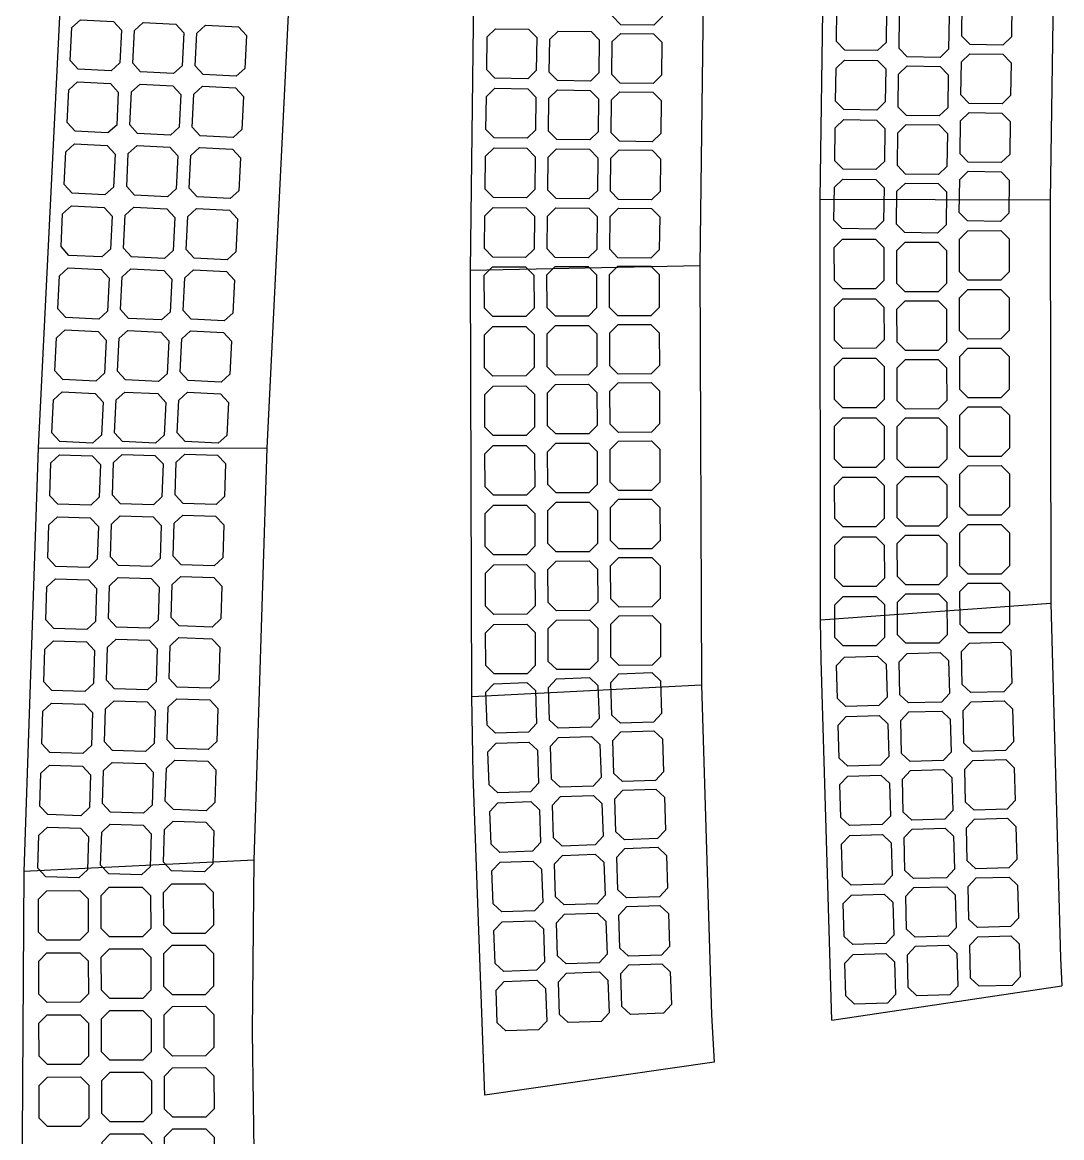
# Model space of a CAD drawing. Header units: millimetres. Extents: x 19106 to 24547, y 13072 to 17462.
# Drawn here: x 22446.1 to 22708, y 15178.7 to 15459.8 of the extents above; entities that cross this region are included whole.
import ezdxf

# ---------------------------------------------------------------- set-up
doc = ezdxf.new("R2010")
doc.units = ezdxf.units.MM
doc.header["$LTSCALE"] = 100
doc.header["$MEASUREMENT"] = 0
doc.layers.add('Default', color=7, linetype='Continuous')
doc.layers.add('PV CELL', color=1, linetype='Continuous')

msp = doc.modelspace()

# ---------------------------------------------------------------- linework, layer by layer
at = {"layer": 'Default'}
for points in [[(22647.12, 15415.23), (22648.64, 15521.81)], [(22706.59, 15517.18), (22705.1, 15415.07)], [(22558.99, 15397.32), (22560.36, 15507.33)], [(22618.14, 15505.36), (22616.81, 15398.49)], [(22455.57, 15464.6), (22450.02, 15352.53)], [(22507.78, 15352.47), (22513.16, 15461.73)], [(22647.12, 15415.23), (22705.1, 15415.07)], [(22647.12, 15415.23), (22705.1, 15415.07)], [(22647.25, 15309.21), (22647.12, 15415.23)], [(22705.1, 15415.07), (22705.24, 15313.42)], [(22558.99, 15397.32), (22616.81, 15398.49)], [(22558.99, 15397.32), (22616.81, 15398.49)], [(22559.32, 15289.87), (22558.99, 15397.32)], [(22616.81, 15398.49), (22617.2, 15292.82)], [(22450.02, 15352.53), (22446.46, 15245.81)], [(22450.02, 15352.53), (22507.78, 15352.47)], [(22450.02, 15352.53), (22507.78, 15352.47)], [(22504.48, 15248.66), (22507.78, 15352.47)], [(22647.25, 15309.21), (22705.24, 15313.42)], [(22647.25, 15309.21), (22705.24, 15313.42)], [(22705.24, 15313.42), (22707.67, 15223.96), (22708, 15216.97)], [(22650.09, 15208.36), (22647.38, 15299.13), (22647.25, 15309.21)], [(22559.32, 15289.87), (22617.2, 15292.82)], [(22559.32, 15289.87), (22617.2, 15292.82)], [(22617.2, 15292.82), (22619.78, 15209.7), (22620.42, 15197.73)], [(22562.65, 15189.43), (22559.68, 15270.13), (22559.32, 15289.87)], [(22504.48, 15248.66), (22446.46, 15245.81)], [(22504.48, 15248.66), (22446.46, 15245.81)], [(22504.87, 15151.47), (22504.06, 15205.34), (22504.48, 15248.66)], [(22446.46, 15245.81), (22446.06, 15178.8), (22446.77, 15145.92)], [(22650.09, 15208.36), (22708, 15216.97)], [(22620.42, 15197.73), (22562.65, 15189.43)]]:
    msp.add_lwpolyline(points, dxfattribs=at)
at = {"layer": 'PV CELL'}
for points in [[(22605.34, 15471.58), (22607.42, 15469.45), (22607.32, 15461.15), (22605.19, 15459.08), (22596.89, 15459.18), (22594.82, 15461.31), (22594.92, 15469.6), (22597.05, 15471.68), (22605.34, 15471.58)], [(22684.9, 15454.18), (22682.83, 15456.31), (22682.95, 15464.61), (22685.08, 15466.67), (22693.38, 15466.55), (22695.45, 15464.42), (22695.33, 15456.12), (22693.2, 15454.05), (22684.9, 15454.18)], [(22653.32, 15452.8), (22651.25, 15454.94), (22651.37, 15463.23), (22653.51, 15465.3), (22661.8, 15465.18), (22663.87, 15463.05), (22663.75, 15454.75), (22661.62, 15452.68), (22653.32, 15452.8)], [(22669.08, 15451.07), (22667.01, 15453.2), (22667.13, 15461.5), (22669.26, 15463.57), (22677.56, 15463.45), (22679.63, 15461.32), (22679.51, 15453.02), (22677.38, 15450.95), (22669.08, 15451.07)], [(22460.13, 15447.96), (22458.13, 15450.17), (22458.54, 15458.46), (22460.74, 15460.45), (22469.03, 15460.04), (22471.02, 15457.84), (22470.62, 15449.55), (22468.42, 15447.56), (22460.13, 15447.96)], [(22475.89, 15447.28), (22473.89, 15449.48), (22474.3, 15457.77), (22476.5, 15459.77), (22484.79, 15459.36), (22486.79, 15457.16), (22486.38, 15448.87), (22484.18, 15446.87), (22475.89, 15447.28)], [(22491.65, 15446.61), (22489.66, 15448.81), (22490.07, 15457.1), (22492.27, 15459.1), (22500.56, 15458.69), (22502.55, 15456.49), (22502.14, 15448.2), (22499.94, 15446.2), (22491.65, 15446.61)], [(22573.62, 15458.09), (22575.69, 15455.96), (22575.59, 15447.66), (22573.46, 15445.59), (22565.16, 15445.69), (22563.09, 15447.82), (22563.19, 15456.11), (22565.32, 15458.19), (22573.62, 15458.09)], [(22589.39, 15457.49), (22591.46, 15455.37), (22591.36, 15447.07), (22589.24, 15444.99), (22580.94, 15445.1), (22578.86, 15447.22), (22578.97, 15455.52), (22581.09, 15457.59), (22589.39, 15457.49)], [(22605.16, 15456.9), (22607.24, 15454.77), (22607.13, 15446.47), (22605.01, 15444.4), (22596.71, 15444.5), (22594.63, 15446.63), (22594.74, 15454.93), (22596.86, 15457), (22605.16, 15456.9)], [(22653.1, 15437.8), (22651.03, 15439.93), (22651.16, 15448.23), (22653.29, 15450.3), (22661.59, 15450.18), (22663.65, 15448.05), (22663.53, 15439.75), (22661.4, 15437.68), (22653.1, 15437.8)], [(22684.69, 15439.37), (22682.62, 15441.5), (22682.74, 15449.8), (22684.87, 15451.87), (22693.17, 15451.75), (22695.24, 15449.62), (22695.12, 15441.32), (22692.98, 15439.25), (22684.69, 15439.37)], [(22668.86, 15436.31), (22666.79, 15438.44), (22666.91, 15446.74), (22669.04, 15448.81), (22677.34, 15448.69), (22679.41, 15446.56), (22679.29, 15438.26), (22677.16, 15436.19), (22668.86, 15436.31)], [(22459.36, 15432.33), (22457.36, 15434.53), (22457.77, 15442.82), (22459.97, 15444.82), (22468.26, 15444.41), (22470.25, 15442.21), (22469.85, 15433.92), (22467.65, 15431.92), (22459.36, 15432.33)], [(22475.12, 15431.76), (22473.13, 15433.96), (22473.54, 15442.25), (22475.74, 15444.24), (22484.03, 15443.83), (22486.02, 15441.63), (22485.62, 15433.34), (22483.41, 15431.35), (22475.12, 15431.76)], [(22490.89, 15431.2), (22488.9, 15433.4), (22489.31, 15441.69), (22491.51, 15443.68), (22499.8, 15443.27), (22501.79, 15441.07), (22501.38, 15432.78), (22499.18, 15430.79), (22490.89, 15431.2)], [(22573.43, 15443.07), (22575.51, 15440.95), (22575.4, 15432.65), (22573.28, 15430.57), (22564.98, 15430.67), (22562.9, 15432.8), (22563.01, 15441.1), (22565.13, 15443.17), (22573.43, 15443.07)], [(22589.21, 15442.65), (22591.28, 15440.52), (22591.18, 15432.22), (22589.05, 15430.15), (22580.75, 15430.25), (22578.68, 15432.37), (22578.78, 15440.67), (22580.91, 15442.75), (22589.21, 15442.65)], [(22604.98, 15442.22), (22607.05, 15440.09), (22606.95, 15431.79), (22604.83, 15429.72), (22596.53, 15429.82), (22594.45, 15431.95), (22594.56, 15440.25), (22596.68, 15442.32), (22604.98, 15442.22)], [(22684.47, 15424.56), (22682.4, 15426.69), (22682.52, 15434.99), (22684.65, 15437.06), (22692.95, 15436.94), (22695.02, 15434.81), (22694.9, 15426.51), (22692.77, 15424.44), (22684.47, 15424.56)], [(22652.89, 15422.8), (22650.82, 15424.93), (22650.94, 15433.23), (22653.07, 15435.3), (22661.37, 15435.18), (22663.44, 15433.05), (22663.31, 15424.75), (22661.18, 15422.68), (22652.89, 15422.8)], [(22668.65, 15421.55), (22666.58, 15423.68), (22666.7, 15431.98), (22668.83, 15434.05), (22677.13, 15433.93), (22679.2, 15431.8), (22679.08, 15423.5), (22676.95, 15421.43), (22668.65, 15421.55)], [(22458.59, 15416.7), (22456.59, 15418.9), (22457, 15427.19), (22459.2, 15429.18), (22467.49, 15428.77), (22469.48, 15426.57), (22469.08, 15418.28), (22466.88, 15416.29), (22458.59, 15416.7)], [(22474.36, 15416.24), (22472.37, 15418.44), (22472.77, 15426.73), (22474.97, 15428.72), (22483.26, 15428.31), (22485.26, 15426.11), (22484.85, 15417.82), (22482.65, 15415.83), (22474.36, 15416.24)], [(22490.13, 15415.78), (22488.14, 15417.98), (22488.55, 15426.27), (22490.75, 15428.27), (22499.04, 15427.86), (22501.03, 15425.66), (22500.62, 15417.37), (22498.42, 15415.37), (22490.13, 15415.78)], [(22573.25, 15428.06), (22575.32, 15425.93), (22575.22, 15417.63), (22573.09, 15415.56), (22564.79, 15415.66), (22562.72, 15417.79), (22562.82, 15426.09), (22564.95, 15428.16), (22573.25, 15428.06)], [(22589.02, 15427.8), (22591.1, 15425.67), (22590.99, 15417.37), (22588.87, 15415.3), (22580.57, 15415.4), (22578.49, 15417.53), (22578.6, 15425.83), (22580.72, 15427.9), (22589.02, 15427.8)], [(22604.8, 15427.54), (22606.87, 15425.41), (22606.77, 15417.12), (22604.64, 15415.04), (22596.34, 15415.14), (22594.27, 15417.27), (22594.37, 15425.57), (22596.5, 15427.64), (22604.8, 15427.54)], [(22684.25, 15409.76), (22682.18, 15411.89), (22682.31, 15420.19), (22684.44, 15422.26), (22692.74, 15422.14), (22694.8, 15420.01), (22694.68, 15411.71), (22692.55, 15409.64), (22684.25, 15409.76)], [(22652.67, 15407.8), (22650.6, 15409.93), (22650.72, 15418.23), (22652.85, 15420.3), (22661.15, 15420.18), (22663.22, 15418.05), (22663.1, 15409.75), (22660.97, 15407.68), (22652.67, 15407.8)], [(22668.43, 15406.79), (22666.36, 15408.92), (22666.48, 15417.22), (22668.61, 15419.29), (22676.91, 15419.17), (22678.98, 15417.04), (22678.86, 15408.74), (22676.73, 15406.67), (22668.43, 15406.79)], [(22457.82, 15401.06), (22455.82, 15403.26), (22456.23, 15411.55), (22458.43, 15413.55), (22466.72, 15413.14), (22468.71, 15410.94), (22468.31, 15402.65), (22466.11, 15400.66), (22457.82, 15401.06)], [(22473.59, 15400.71), (22471.6, 15402.91), (22472.01, 15411.2), (22474.21, 15413.2), (22482.5, 15412.79), (22484.49, 15410.59), (22484.09, 15402.3), (22481.88, 15400.3), (22473.59, 15400.71)], [(22573.06, 15413.04), (22575.13, 15410.92), (22575.03, 15402.62), (22572.91, 15400.54), (22564.61, 15400.65), (22562.53, 15402.77), (22562.64, 15411.07), (22564.76, 15413.15), (22573.06, 15413.04)], [(22588.84, 15412.95), (22590.91, 15410.83), (22590.81, 15402.53), (22588.68, 15400.45), (22580.38, 15400.56), (22578.31, 15402.68), (22578.41, 15410.98), (22580.54, 15413.06), (22588.84, 15412.95)], [(22604.62, 15412.86), (22606.69, 15410.74), (22606.59, 15402.44), (22604.46, 15400.36), (22596.16, 15400.47), (22594.09, 15402.59), (22594.19, 15410.89), (22596.32, 15412.96), (22604.62, 15412.86)], [(22489.37, 15400.37), (22487.38, 15402.57), (22487.79, 15410.86), (22489.99, 15412.85), (22498.28, 15412.44), (22500.27, 15410.24), (22499.87, 15401.95), (22497.66, 15399.96), (22489.37, 15400.37)], [(22684.36, 15394.78), (22682.26, 15396.88), (22682.25, 15405.18), (22684.34, 15407.28), (22692.64, 15407.3), (22694.75, 15405.2), (22694.76, 15396.9), (22692.66, 15394.8), (22684.36, 15394.78)], [(22652.81, 15392.63), (22650.71, 15394.73), (22650.69, 15403.03), (22652.79, 15405.13), (22661.09, 15405.15), (22663.19, 15403.05), (22663.21, 15394.75), (22661.11, 15392.65), (22652.81, 15392.63)], [(22668.59, 15391.86), (22666.48, 15393.96), (22666.47, 15402.26), (22668.57, 15404.36), (22676.87, 15404.37), (22678.97, 15402.28), (22678.98, 15393.98), (22676.89, 15391.87), (22668.59, 15391.86)], [(22457.05, 15385.43), (22455.05, 15387.63), (22455.46, 15395.92), (22457.66, 15397.92), (22465.95, 15397.51), (22467.94, 15395.31), (22467.54, 15387.02), (22465.34, 15385.02), (22457.05, 15385.43)], [(22472.83, 15385.19), (22470.84, 15387.39), (22471.24, 15395.68), (22473.45, 15397.67), (22481.74, 15397.27), (22483.73, 15395.07), (22483.32, 15386.78), (22481.12, 15384.78), (22472.83, 15385.19)], [(22488.62, 15384.95), (22486.62, 15387.15), (22487.03, 15395.44), (22489.23, 15397.43), (22497.52, 15397.03), (22499.51, 15394.83), (22499.11, 15386.54), (22496.91, 15384.54), (22488.62, 15384.95)], [(22572.88, 15398.2), (22574.99, 15396.1), (22575.02, 15387.8), (22572.93, 15385.7), (22564.63, 15385.66), (22562.52, 15387.76), (22562.49, 15396.06), (22564.58, 15398.16), (22572.88, 15398.2)], [(22588.66, 15398.27), (22590.77, 15396.18), (22590.8, 15387.88), (22588.71, 15385.77), (22580.41, 15385.74), (22578.3, 15387.84), (22578.27, 15396.14), (22580.36, 15398.24), (22588.66, 15398.27)], [(22604.44, 15398.35), (22606.55, 15396.26), (22606.58, 15387.96), (22604.48, 15385.85), (22596.18, 15385.82), (22594.08, 15387.91), (22594.05, 15396.21), (22596.14, 15398.32), (22604.44, 15398.35)], [(22684.38, 15379.98), (22682.28, 15382.07), (22682.27, 15390.37), (22684.36, 15392.48), (22692.66, 15392.49), (22694.77, 15390.39), (22694.78, 15382.09), (22692.68, 15379.99), (22684.38, 15379.98)], [(22652.83, 15377.63), (22650.73, 15379.73), (22650.71, 15388.03), (22652.81, 15390.13), (22661.11, 15390.14), (22663.21, 15388.05), (22663.23, 15379.75), (22661.13, 15377.64), (22652.83, 15377.63)], [(22668.61, 15377.1), (22666.5, 15379.2), (22666.49, 15387.5), (22668.59, 15389.6), (22676.89, 15389.61), (22678.99, 15387.51), (22679, 15379.21), (22676.91, 15377.11), (22668.61, 15377.1)], [(22456.27, 15369.8), (22454.28, 15372), (22454.69, 15380.29), (22456.89, 15382.28), (22465.18, 15381.87), (22467.17, 15379.67), (22466.77, 15371.38), (22464.56, 15369.39), (22456.27, 15369.8)], [(22472.07, 15369.67), (22470.07, 15371.87), (22470.48, 15380.16), (22472.68, 15382.15), (22480.97, 15381.74), (22482.96, 15379.54), (22482.56, 15371.25), (22480.36, 15369.26), (22472.07, 15369.67)], [(22487.86, 15369.53), (22485.86, 15371.73), (22486.27, 15380.02), (22488.47, 15382.02), (22496.76, 15381.61), (22498.75, 15379.41), (22498.35, 15371.12), (22496.15, 15369.13), (22487.86, 15369.53)], [(22572.94, 15383.18), (22575.05, 15381.09), (22575.08, 15372.79), (22572.98, 15370.68), (22564.68, 15370.65), (22562.58, 15372.74), (22562.55, 15381.04), (22564.64, 15383.15), (22572.94, 15383.18)], [(22588.72, 15383.43), (22590.82, 15381.33), (22590.85, 15373.03), (22588.76, 15370.93), (22580.46, 15370.9), (22578.35, 15372.99), (22578.32, 15381.29), (22580.42, 15383.4), (22588.72, 15383.43)], [(22604.49, 15383.67), (22606.6, 15381.58), (22606.63, 15373.28), (22604.54, 15371.17), (22596.24, 15371.14), (22594.13, 15373.23), (22594.1, 15381.53), (22596.19, 15383.64), (22604.49, 15383.67)], [(22684.4, 15365.17), (22682.3, 15367.27), (22682.29, 15375.57), (22684.38, 15377.67), (22692.68, 15377.68), (22694.79, 15375.58), (22694.8, 15367.28), (22692.7, 15365.18), (22684.4, 15365.17)], [(22652.85, 15362.63), (22650.75, 15364.73), (22650.74, 15373.03), (22652.83, 15375.13), (22661.13, 15375.14), (22663.24, 15373.04), (22663.25, 15364.74), (22661.15, 15362.64), (22652.85, 15362.63)], [(22668.63, 15362.34), (22666.52, 15364.43), (22666.51, 15372.73), (22668.61, 15374.84), (22676.91, 15374.85), (22679.01, 15372.75), (22679.02, 15364.45), (22676.93, 15362.35), (22668.63, 15362.34)], [(22572.99, 15368.16), (22575.1, 15366.07), (22575.13, 15357.77), (22573.04, 15355.66), (22564.74, 15355.63), (22562.63, 15357.73), (22562.6, 15366.03), (22564.69, 15368.13), (22572.99, 15368.16)], [(22588.77, 15368.58), (22590.88, 15366.49), (22590.91, 15358.19), (22588.82, 15356.08), (22580.52, 15356.05), (22578.41, 15358.14), (22578.38, 15366.44), (22580.47, 15368.55), (22588.77, 15368.58)], [(22604.55, 15368.99), (22606.65, 15366.9), (22606.68, 15358.6), (22604.59, 15356.49), (22596.29, 15356.46), (22594.18, 15358.55), (22594.15, 15366.85), (22596.25, 15368.96), (22604.55, 15368.99)], [(22455.5, 15354.16), (22453.51, 15356.36), (22453.92, 15364.65), (22456.12, 15366.65), (22464.41, 15366.24), (22466.4, 15364.04), (22466, 15355.75), (22463.79, 15353.75), (22455.5, 15354.16)], [(22471.3, 15354.14), (22469.31, 15356.35), (22469.72, 15364.64), (22471.92, 15366.63), (22480.21, 15366.22), (22482.2, 15364.02), (22481.79, 15355.73), (22479.59, 15353.74), (22471.3, 15354.14)], [(22487.1, 15354.12), (22485.1, 15356.32), (22485.51, 15364.61), (22487.71, 15366.6), (22496, 15366.19), (22498, 15363.99), (22497.59, 15355.7), (22495.39, 15353.71), (22487.1, 15354.12)], [(22684.42, 15350.36), (22682.32, 15352.46), (22682.31, 15360.76), (22684.4, 15362.86), (22692.7, 15362.87), (22694.81, 15360.78), (22694.82, 15352.48), (22692.72, 15350.37), (22684.42, 15350.36)], [(22652.87, 15347.63), (22650.77, 15349.73), (22650.76, 15358.03), (22652.85, 15360.13), (22661.15, 15360.14), (22663.26, 15358.04), (22663.27, 15349.74), (22661.17, 15347.64), (22652.87, 15347.63)], [(22668.65, 15347.58), (22666.54, 15349.67), (22666.53, 15357.97), (22668.63, 15360.08), (22676.93, 15360.09), (22679.03, 15357.99), (22679.04, 15349.69), (22676.95, 15347.59), (22668.65, 15347.58)], [(22604.6, 15354.31), (22606.71, 15352.22), (22606.74, 15343.92), (22604.64, 15341.81), (22596.35, 15341.78), (22594.24, 15343.87), (22594.21, 15352.17), (22596.3, 15354.28), (22604.6, 15354.31)], [(22573.05, 15353.15), (22575.16, 15351.06), (22575.19, 15342.76), (22573.09, 15340.65), (22564.79, 15340.62), (22562.69, 15342.71), (22562.66, 15351.01), (22564.75, 15353.12), (22573.05, 15353.15)], [(22588.82, 15353.73), (22590.93, 15351.64), (22590.96, 15343.34), (22588.87, 15341.23), (22580.57, 15341.2), (22578.46, 15343.29), (22578.43, 15351.59), (22580.52, 15353.7), (22588.82, 15353.73)], [(22455.01, 15338.34), (22452.98, 15340.5), (22453.24, 15348.8), (22455.41, 15350.83), (22463.7, 15350.57), (22465.73, 15348.4), (22465.47, 15340.11), (22463.3, 15338.07), (22455.01, 15338.34)], [(22470.8, 15338.43), (22468.77, 15340.6), (22469.03, 15348.89), (22471.19, 15350.92), (22479.49, 15350.66), (22481.52, 15348.49), (22481.26, 15340.2), (22479.09, 15338.17), (22470.8, 15338.43)], [(22486.59, 15338.51), (22484.55, 15340.68), (22484.82, 15348.97), (22486.98, 15351), (22495.28, 15350.74), (22497.31, 15348.58), (22497.05, 15340.28), (22494.88, 15338.25), (22486.59, 15338.51)], [(22684.44, 15335.56), (22682.34, 15337.65), (22682.33, 15345.95), (22684.42, 15348.06), (22692.72, 15348.07), (22694.83, 15345.97), (22694.84, 15337.67), (22692.74, 15335.57), (22684.44, 15335.56)], [(22652.89, 15332.63), (22650.79, 15334.72), (22650.78, 15343.02), (22652.87, 15345.13), (22661.17, 15345.14), (22663.28, 15343.04), (22663.29, 15334.74), (22661.19, 15332.64), (22652.89, 15332.63)], [(22668.67, 15332.81), (22666.56, 15334.91), (22666.55, 15343.21), (22668.65, 15345.31), (22676.95, 15345.33), (22679.05, 15343.23), (22679.06, 15334.93), (22676.97, 15332.83), (22668.67, 15332.81)], [(22573.1, 15338.13), (22575.21, 15336.04), (22575.24, 15327.74), (22573.15, 15325.63), (22564.85, 15325.6), (22562.74, 15327.7), (22562.71, 15336), (22564.8, 15338.1), (22573.1, 15338.13)], [(22588.88, 15338.88), (22590.99, 15336.79), (22591.02, 15328.49), (22588.92, 15326.38), (22580.62, 15326.35), (22578.52, 15328.45), (22578.49, 15336.75), (22580.58, 15338.85), (22588.88, 15338.88)], [(22604.65, 15339.63), (22606.76, 15337.54), (22606.79, 15329.24), (22604.7, 15327.13), (22596.4, 15327.1), (22594.29, 15329.19), (22594.26, 15337.49), (22596.35, 15339.6), (22604.65, 15339.63)], [(22454.51, 15322.69), (22452.48, 15324.86), (22452.74, 15333.15), (22454.91, 15335.19), (22463.2, 15334.92), (22465.24, 15332.76), (22464.97, 15324.46), (22462.81, 15322.43), (22454.51, 15322.69)], [(22470.3, 15322.9), (22468.27, 15325.06), (22468.54, 15333.36), (22470.7, 15335.39), (22479, 15335.13), (22481.03, 15332.96), (22480.77, 15324.66), (22478.6, 15322.63), (22470.3, 15322.9)], [(22486.1, 15323.08), (22484.06, 15325.25), (22484.33, 15333.55), (22486.49, 15335.58), (22494.79, 15335.31), (22496.82, 15333.15), (22496.56, 15324.85), (22494.39, 15322.82), (22486.1, 15323.08)], [(22684.46, 15320.75), (22682.36, 15322.85), (22682.35, 15331.15), (22684.44, 15333.25), (22692.74, 15333.26), (22694.85, 15331.16), (22694.86, 15322.86), (22692.76, 15320.76), (22684.46, 15320.75)], [(22652.91, 15317.62), (22650.81, 15319.72), (22650.8, 15328.02), (22652.89, 15330.12), (22661.19, 15330.14), (22663.3, 15328.04), (22663.31, 15319.74), (22661.21, 15317.64), (22652.91, 15317.62)], [(22668.69, 15318.05), (22666.59, 15320.15), (22666.57, 15328.45), (22668.67, 15330.55), (22676.97, 15330.56), (22679.07, 15328.47), (22679.09, 15320.17), (22676.99, 15318.06), (22668.69, 15318.05)], [(22573.16, 15323.12), (22575.26, 15321.03), (22575.29, 15312.73), (22573.2, 15310.62), (22564.9, 15310.59), (22562.8, 15312.68), (22562.76, 15320.98), (22564.86, 15323.09), (22573.16, 15323.12)], [(22588.93, 15324.04), (22591.04, 15321.94), (22591.07, 15313.64), (22588.98, 15311.54), (22580.68, 15311.51), (22578.57, 15313.6), (22578.54, 15321.9), (22580.63, 15324.01), (22588.93, 15324.04)], [(22604.71, 15324.95), (22606.81, 15322.86), (22606.84, 15314.56), (22604.75, 15312.45), (22596.45, 15312.42), (22594.34, 15314.51), (22594.31, 15322.81), (22596.41, 15324.92), (22604.71, 15324.95)], [(22485.61, 15307.66), (22483.57, 15309.82), (22483.84, 15318.12), (22486, 15320.15), (22494.3, 15319.89), (22496.33, 15317.72), (22496.07, 15309.43), (22493.9, 15307.39), (22485.61, 15307.66)], [(22454.01, 15307.05), (22451.98, 15309.21), (22452.25, 15317.51), (22454.41, 15319.54), (22462.71, 15319.28), (22464.74, 15317.11), (22464.48, 15308.82), (22462.31, 15306.78), (22454.01, 15307.05)], [(22469.81, 15307.36), (22467.78, 15309.53), (22468.04, 15317.82), (22470.21, 15319.86), (22478.5, 15319.59), (22480.54, 15317.43), (22480.27, 15309.13), (22478.11, 15307.1), (22469.81, 15307.36)], [(22684.48, 15305.94), (22682.38, 15308.04), (22682.37, 15316.34), (22684.47, 15318.44), (22692.77, 15318.45), (22694.87, 15316.35), (22694.88, 15308.05), (22692.78, 15305.95), (22684.48, 15305.94)], [(22652.93, 15302.62), (22650.83, 15304.72), (22650.82, 15313.02), (22652.91, 15315.12), (22661.21, 15315.13), (22663.32, 15313.04), (22663.33, 15304.74), (22661.23, 15302.63), (22652.93, 15302.62)], [(22668.71, 15303.29), (22666.61, 15305.39), (22666.59, 15313.69), (22668.69, 15315.79), (22676.99, 15315.8), (22679.09, 15313.7), (22679.11, 15305.4), (22677.01, 15303.3), (22668.71, 15303.29)], [(22588.99, 15309.19), (22591.09, 15307.1), (22591.12, 15298.8), (22589.03, 15296.69), (22580.73, 15296.66), (22578.62, 15298.75), (22578.59, 15307.05), (22580.69, 15309.16), (22588.99, 15309.19)], [(22604.76, 15310.27), (22606.87, 15308.18), (22606.9, 15299.88), (22604.81, 15297.77), (22596.51, 15297.74), (22594.4, 15299.84), (22594.37, 15308.14), (22596.46, 15310.24), (22604.76, 15310.27)], [(22573.21, 15308.1), (22575.32, 15306.01), (22575.35, 15297.71), (22573.26, 15295.6), (22564.96, 15295.57), (22562.85, 15297.67), (22562.82, 15305.97), (22564.91, 15308.07), (22573.21, 15308.1)], [(22453.52, 15291.4), (22451.49, 15293.57), (22451.75, 15301.86), (22453.91, 15303.9), (22462.21, 15303.63), (22464.24, 15301.47), (22463.98, 15293.17), (22461.81, 15291.14), (22453.52, 15291.4)], [(22469.32, 15291.83), (22467.28, 15293.99), (22467.55, 15302.29), (22469.71, 15304.32), (22478.01, 15304.06), (22480.04, 15301.89), (22479.78, 15293.6), (22477.61, 15291.56), (22469.32, 15291.83)], [(22485.12, 15292.23), (22483.08, 15294.4), (22483.35, 15302.69), (22485.51, 15304.72), (22493.81, 15304.46), (22495.84, 15302.3), (22495.58, 15294), (22493.41, 15291.97), (22485.12, 15292.23)], [(22685.11, 15290.86), (22682.95, 15292.9), (22682.71, 15301.2), (22684.75, 15303.35), (22693.05, 15303.59), (22695.21, 15301.55), (22695.44, 15293.26), (22693.41, 15291.1), (22685.11, 15290.86)], [(22669.4, 15288.26), (22667.24, 15290.29), (22667, 15298.59), (22669.04, 15300.75), (22677.34, 15300.99), (22679.5, 15298.95), (22679.73, 15290.65), (22677.7, 15288.49), (22669.4, 15288.26)], [(22653.64, 15287.35), (22651.48, 15289.39), (22651.24, 15297.68), (22653.28, 15299.84), (22661.58, 15300.08), (22663.74, 15298.04), (22663.98, 15289.74), (22661.94, 15287.58), (22653.64, 15287.35)], [(22604.71, 15295.91), (22606.88, 15293.88), (22607.16, 15285.58), (22605.13, 15283.41), (22596.84, 15283.13), (22594.67, 15285.16), (22594.39, 15293.46), (22596.42, 15295.62), (22604.71, 15295.91)], [(22573.22, 15293.4), (22575.39, 15291.37), (22575.67, 15283.08), (22573.65, 15280.91), (22565.35, 15280.63), (22563.18, 15282.66), (22562.9, 15290.95), (22564.93, 15293.12), (22573.22, 15293.4)], [(22588.97, 15294.65), (22591.14, 15292.63), (22591.42, 15284.33), (22589.39, 15282.16), (22581.09, 15281.88), (22578.92, 15283.91), (22578.64, 15292.2), (22580.67, 15294.37), (22588.97, 15294.65)], [(22484.62, 15276.8), (22482.59, 15278.97), (22482.86, 15287.27), (22485.02, 15289.3), (22493.32, 15289.03), (22495.35, 15286.87), (22495.09, 15278.57), (22492.92, 15276.54), (22484.62, 15276.8)], [(22453.02, 15275.76), (22450.99, 15277.92), (22451.25, 15286.22), (22453.42, 15288.25), (22461.71, 15287.99), (22463.75, 15285.82), (22463.48, 15277.53), (22461.32, 15275.49), (22453.02, 15275.76)], [(22468.82, 15276.29), (22466.79, 15278.46), (22467.05, 15286.76), (22469.22, 15288.79), (22477.52, 15288.52), (22479.55, 15286.36), (22479.28, 15278.06), (22477.12, 15276.03), (22468.82, 15276.29)], [(22685.53, 15276.06), (22683.37, 15278.1), (22683.14, 15286.39), (22685.17, 15288.55), (22693.47, 15288.79), (22695.63, 15286.75), (22695.87, 15278.45), (22693.83, 15276.3), (22685.53, 15276.06)], [(22654.07, 15272.35), (22651.91, 15274.39), (22651.67, 15282.69), (22653.71, 15284.85), (22662.01, 15285.08), (22664.17, 15283.04), (22664.4, 15274.75), (22662.37, 15272.59), (22654.07, 15272.35)], [(22669.82, 15273.5), (22667.66, 15275.54), (22667.42, 15283.84), (22669.46, 15285.99), (22677.76, 15286.23), (22679.92, 15284.19), (22680.16, 15275.9), (22678.12, 15273.74), (22669.82, 15273.5)], [(22605.21, 15281.23), (22607.38, 15279.21), (22607.66, 15270.91), (22605.63, 15268.74), (22597.34, 15268.46), (22595.17, 15270.49), (22594.89, 15278.78), (22596.91, 15280.95), (22605.21, 15281.23)], [(22573.73, 15278.39), (22575.9, 15276.37), (22576.18, 15268.07), (22574.15, 15265.9), (22565.86, 15265.62), (22563.69, 15267.65), (22563.41, 15275.94), (22565.44, 15278.11), (22573.73, 15278.39)], [(22589.47, 15279.81), (22591.64, 15277.79), (22591.92, 15269.49), (22589.89, 15267.32), (22581.6, 15267.04), (22579.43, 15269.07), (22579.15, 15277.36), (22581.17, 15279.53), (22589.47, 15279.81)], [(22452.52, 15260.11), (22450.49, 15262.28), (22450.75, 15270.58), (22452.92, 15272.61), (22461.22, 15272.34), (22463.25, 15270.18), (22462.98, 15261.88), (22460.82, 15259.85), (22452.52, 15260.11)], [(22468.33, 15260.76), (22466.3, 15262.93), (22466.56, 15271.22), (22468.73, 15273.25), (22477.02, 15272.99), (22479.05, 15270.83), (22478.79, 15262.53), (22476.63, 15260.5), (22468.33, 15260.76)], [(22484.13, 15261.38), (22482.1, 15263.54), (22482.37, 15271.84), (22484.53, 15273.87), (22492.83, 15273.61), (22494.86, 15271.44), (22494.6, 15263.15), (22492.43, 15261.11), (22484.13, 15261.38)], [(22685.95, 15261.26), (22683.8, 15263.3), (22683.56, 15271.59), (22685.6, 15273.75), (22693.89, 15273.99), (22696.05, 15271.95), (22696.29, 15263.65), (22694.25, 15261.49), (22685.95, 15261.26)], [(22654.5, 15257.36), (22652.34, 15259.39), (22652.1, 15267.69), (22654.14, 15269.85), (22662.44, 15270.09), (22664.6, 15268.05), (22664.83, 15259.75), (22662.79, 15257.59), (22654.5, 15257.36)], [(22670.24, 15258.74), (22668.08, 15260.78), (22667.85, 15269.08), (22669.89, 15271.24), (22678.18, 15271.48), (22680.34, 15269.44), (22680.58, 15261.14), (22678.54, 15258.98), (22670.24, 15258.74)], [(22589.97, 15264.98), (22592.14, 15262.95), (22592.42, 15254.65), (22590.39, 15252.48), (22582.1, 15252.2), (22579.93, 15254.23), (22579.65, 15262.53), (22581.68, 15264.7), (22589.97, 15264.98)], [(22605.7, 15266.56), (22607.87, 15264.54), (22608.15, 15256.24), (22606.13, 15254.07), (22597.83, 15253.79), (22595.66, 15255.82), (22595.38, 15264.11), (22597.41, 15266.28), (22605.7, 15266.56)], [(22574.24, 15263.39), (22576.41, 15261.36), (22576.69, 15253.06), (22574.66, 15250.89), (22566.37, 15250.61), (22564.2, 15252.64), (22563.92, 15260.94), (22565.94, 15263.11), (22574.24, 15263.39)], [(22483.64, 15245.95), (22481.61, 15248.12), (22481.88, 15256.41), (22484.04, 15258.44), (22492.34, 15258.18), (22494.37, 15256.02), (22494.11, 15247.72), (22491.94, 15245.69), (22483.64, 15245.95)], [(22686.38, 15246.46), (22684.22, 15248.49), (22683.98, 15256.79), (22686.02, 15258.95), (22694.32, 15259.19), (22696.48, 15257.15), (22696.71, 15248.85), (22694.67, 15246.69), (22686.38, 15246.46)], [(22452.03, 15244.47), (22449.99, 15246.63), (22450.26, 15254.93), (22452.42, 15256.96), (22460.72, 15256.7), (22462.75, 15254.53), (22462.49, 15246.24), (22460.32, 15244.21), (22452.03, 15244.47)], [(22467.84, 15245.23), (22465.8, 15247.39), (22466.07, 15255.69), (22468.23, 15257.72), (22476.53, 15257.46), (22478.56, 15255.29), (22478.3, 15247), (22476.13, 15244.96), (22467.84, 15245.23)], [(22670.66, 15243.99), (22668.5, 15246.03), (22668.27, 15254.32), (22670.31, 15256.48), (22678.6, 15256.72), (22680.76, 15254.68), (22681, 15246.38), (22678.96, 15244.23), (22670.66, 15243.99)], [(22654.93, 15242.36), (22652.77, 15244.4), (22652.53, 15252.7), (22654.57, 15254.85), (22662.87, 15255.09), (22665.02, 15253.05), (22665.26, 15244.76), (22663.22, 15242.6), (22654.93, 15242.36)], [(22590.47, 15250.14), (22592.64, 15248.11), (22592.92, 15239.81), (22590.9, 15237.64), (22582.6, 15237.36), (22580.43, 15239.39), (22580.15, 15247.69), (22582.18, 15249.86), (22590.47, 15250.14)], [(22606.2, 15251.89), (22608.37, 15249.86), (22608.65, 15241.57), (22606.62, 15239.4), (22598.33, 15239.12), (22596.16, 15241.15), (22595.88, 15249.44), (22597.91, 15251.61), (22606.2, 15251.89)], [(22574.75, 15248.38), (22576.92, 15246.35), (22577.2, 15238.06), (22575.17, 15235.89), (22566.87, 15235.61), (22564.7, 15237.64), (22564.42, 15245.93), (22566.45, 15248.1), (22574.75, 15248.38)], [(22686.8, 15231.65), (22684.64, 15233.69), (22684.4, 15241.99), (22686.44, 15244.15), (22694.74, 15244.39), (22696.9, 15242.35), (22697.14, 15234.05), (22695.1, 15231.89), (22686.8, 15231.65)], [(22468.04, 15229.31), (22465.93, 15231.4), (22465.9, 15239.7), (22467.99, 15241.81), (22476.29, 15241.85), (22478.4, 15239.75), (22478.43, 15231.45), (22476.34, 15229.35), (22468.04, 15229.31)], [(22483.81, 15230.14), (22481.71, 15232.23), (22481.67, 15240.53), (22483.76, 15242.64), (22492.06, 15242.68), (22494.17, 15240.58), (22494.21, 15232.28), (22492.11, 15230.18), (22483.81, 15230.14)], [(22671.09, 15229.23), (22668.93, 15231.27), (22668.69, 15239.57), (22670.73, 15241.73), (22679.03, 15241.96), (22681.18, 15239.93), (22681.42, 15231.63), (22679.38, 15229.47), (22671.09, 15229.23)], [(22452.27, 15228.44), (22450.16, 15230.53), (22450.12, 15238.83), (22452.22, 15240.94), (22460.52, 15240.98), (22462.62, 15238.88), (22462.66, 15230.58), (22460.57, 15228.48), (22452.27, 15228.44)], [(22655.36, 15227.36), (22653.2, 15229.4), (22652.96, 15237.7), (22655, 15239.86), (22663.29, 15240.1), (22665.45, 15238.06), (22665.69, 15229.76), (22663.65, 15227.6), (22655.36, 15227.36)], [(22606.7, 15237.22), (22608.87, 15235.19), (22609.15, 15226.9), (22607.12, 15224.73), (22598.82, 15224.45), (22596.65, 15226.48), (22596.37, 15234.77), (22598.4, 15236.94), (22606.7, 15237.22)], [(22575.25, 15233.37), (22577.42, 15231.35), (22577.7, 15223.05), (22575.68, 15220.88), (22567.38, 15220.6), (22565.21, 15222.63), (22564.93, 15230.92), (22566.96, 15233.09), (22575.25, 15233.37)], [(22590.98, 15235.3), (22593.15, 15233.27), (22593.43, 15224.97), (22591.4, 15222.8), (22583.1, 15222.52), (22580.93, 15224.55), (22580.65, 15232.85), (22582.68, 15235.02), (22590.98, 15235.3)], [(22687.22, 15216.85), (22685.06, 15218.89), (22684.83, 15227.19), (22686.87, 15229.35), (22695.16, 15229.59), (22697.32, 15227.55), (22697.56, 15219.25), (22695.52, 15217.09), (22687.22, 15216.85)], [(22452.33, 15212.79), (22450.22, 15214.88), (22450.19, 15223.18), (22452.28, 15225.29), (22460.58, 15225.32), (22462.69, 15223.23), (22462.72, 15214.93), (22460.63, 15212.82), (22452.33, 15212.79)], [(22468.1, 15213.77), (22465.99, 15215.86), (22465.96, 15224.16), (22468.05, 15226.27), (22476.35, 15226.3), (22478.46, 15224.21), (22478.49, 15215.91), (22476.4, 15213.8), (22468.1, 15213.77)], [(22483.88, 15214.71), (22481.77, 15216.8), (22481.73, 15225.1), (22483.83, 15227.21), (22492.13, 15227.24), (22494.23, 15225.15), (22494.27, 15216.85), (22492.18, 15214.74), (22483.88, 15214.71)], [(22655.78, 15212.37), (22653.62, 15214.41), (22653.39, 15222.7), (22655.43, 15224.86), (22663.72, 15225.1), (22665.88, 15223.06), (22666.12, 15214.76), (22664.08, 15212.6), (22655.78, 15212.37)], [(22671.51, 15214.48), (22669.35, 15216.52), (22669.11, 15224.81), (22671.15, 15226.97), (22679.45, 15227.21), (22681.61, 15225.17), (22681.84, 15216.87), (22679.8, 15214.71), (22671.51, 15214.48)], [(22607.19, 15222.55), (22609.36, 15220.52), (22609.64, 15212.23), (22607.62, 15210.06), (22599.32, 15209.78), (22597.15, 15211.8), (22596.87, 15220.1), (22598.9, 15222.27), (22607.19, 15222.55)], [(22591.48, 15220.46), (22593.65, 15218.43), (22593.93, 15210.14), (22591.9, 15207.97), (22583.6, 15207.69), (22581.43, 15209.71), (22581.15, 15218.01), (22583.18, 15220.18), (22591.48, 15220.46)], [(22575.76, 15218.37), (22577.93, 15216.34), (22578.21, 15208.04), (22576.18, 15205.87), (22567.89, 15205.59), (22565.72, 15207.62), (22565.44, 15215.92), (22567.47, 15218.09), (22575.76, 15218.37)], [(22468.16, 15198.23), (22466.06, 15200.32), (22466.02, 15208.62), (22468.11, 15210.73), (22476.41, 15210.76), (22478.52, 15208.67), (22478.56, 15200.37), (22476.46, 15198.26), (22468.16, 15198.23)], [(22483.94, 15199.27), (22481.83, 15201.37), (22481.8, 15209.67), (22483.89, 15211.77), (22492.19, 15211.81), (22494.3, 15209.72), (22494.33, 15201.42), (22492.24, 15199.31), (22483.94, 15199.27)], [(22452.39, 15197.14), (22450.28, 15199.23), (22450.25, 15207.53), (22452.34, 15209.64), (22460.64, 15209.67), (22462.75, 15207.58), (22462.78, 15199.28), (22460.69, 15197.17), (22452.39, 15197.14)], [(22452.45, 15181.49), (22450.34, 15183.58), (22450.31, 15191.88), (22452.4, 15193.99), (22460.7, 15194.02), (22462.81, 15191.93), (22462.84, 15183.63), (22460.75, 15181.52), (22452.45, 15181.49)], [(22468.23, 15182.69), (22466.12, 15184.78), (22466.08, 15193.08), (22468.18, 15195.19), (22476.48, 15195.22), (22478.58, 15193.13), (22478.62, 15184.83), (22476.53, 15182.72), (22468.23, 15182.69)], [(22484, 15183.84), (22481.89, 15185.93), (22481.86, 15194.23), (22483.95, 15196.34), (22492.25, 15196.37), (22494.36, 15194.28), (22494.39, 15185.98), (22492.3, 15183.87), (22484, 15183.84)], [(22468.29, 15167.15), (22466.18, 15169.24), (22466.15, 15177.54), (22468.24, 15179.65), (22476.54, 15179.68), (22478.65, 15177.59), (22478.68, 15169.29), (22476.59, 15167.18), (22468.29, 15167.15)], [(22484.06, 15168.41), (22481.95, 15170.5), (22481.92, 15178.8), (22484.01, 15180.91), (22492.31, 15180.94), (22494.42, 15178.85), (22494.45, 15170.55), (22492.36, 15168.44), (22484.06, 15168.41)]]:
    msp.add_lwpolyline(points, dxfattribs=at)

doc.saveas('drawing.dxf')
